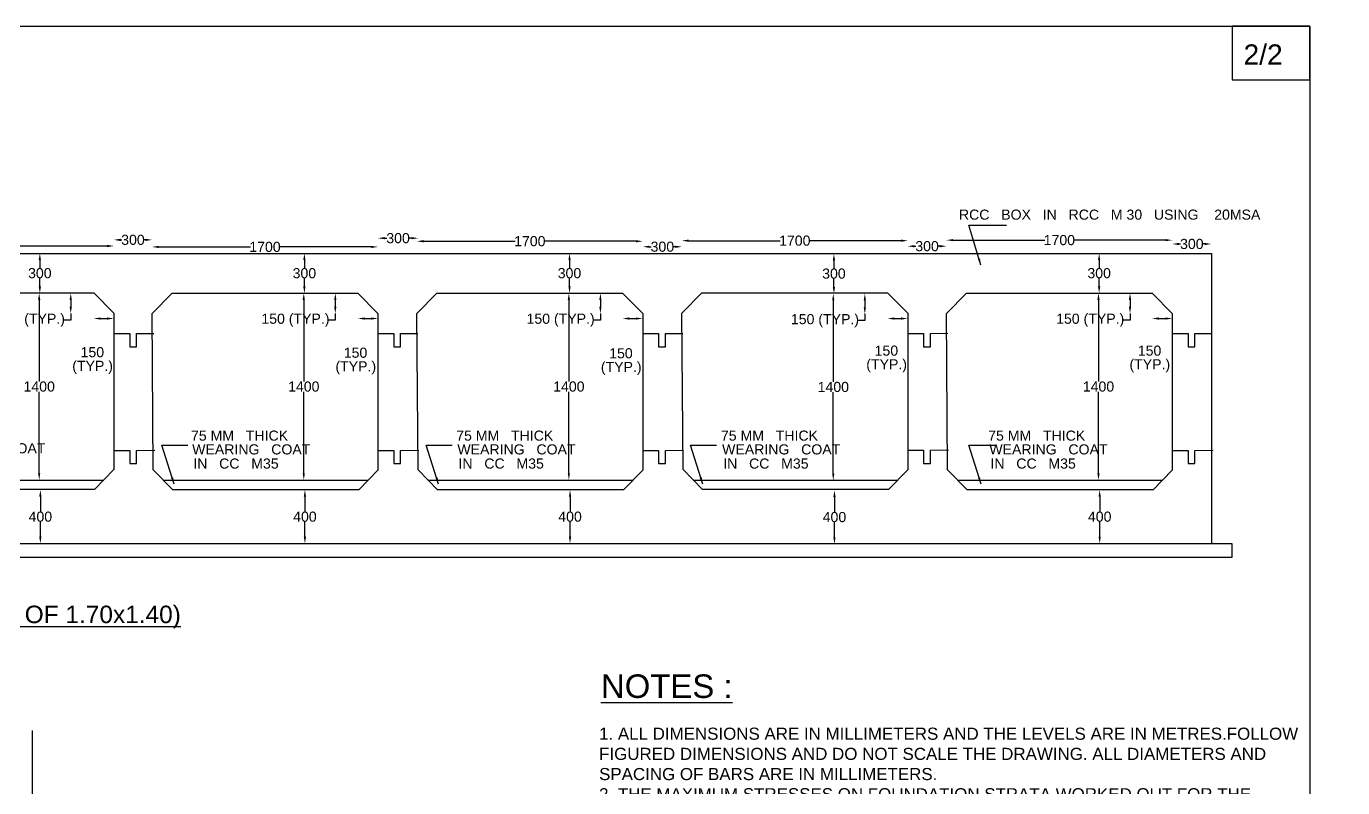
# Model space of a CAD drawing. Header units: inches. Extents: x 33096 to 37838, y -119 to 3188.
# Drawn here: x 35880 to 37838, y 2056 to 3188 of the extents above; entities that cross this region are included whole.
import ezdxf

# ---------------------------------------------------------------- set-up
doc = ezdxf.new("R2010")
doc.units = ezdxf.units.IN
doc.header["$MEASUREMENT"] = 0
doc.layers.add('DIMENSIONS', color=255, linetype='Continuous')
doc.layers.add('TEXT', color=1, linetype='Continuous')
doc.styles.get("Standard").update_dxf_attribs({"font": 'arial.ttf', "height": 15})
doc.dimstyles.get("Standard").update_dxf_attribs({"dimtxt": 15, "dimasz": 10, "dimexe": 0.18, "dimexo": 0.0625, "dimgap": 0.09, "dimtad": 0, "dimtih": 1, "dimtoh": 1, "dimdec": 4, "dimzin": 0, "dimdsep": 46, "dimtxsty": 'Standard', "dimcen": 0.09, "dimse1": 1, "dimse2": 1, "dimadec": 0, "dimazin": 0, "dimtfac": 1, "dimtdec": 4, "dimtofl": 0, "dimtmove": 0, "dimatfit": 3, "dimfxl": 1, "dimtolj": 1, "dimtzin": 0, "dimarcsym": 0})

# ---------------------------------------------------------------- blocks, each defined once
blk = doc.blocks.new('*D15')
at = {"layer": 'Defpoints', "color": 0, "transparency": 16777216}
for p in [(36010.5, 2861.1), (35674.6, 2761.5), (36010.5, 2761.5)]:
    blk.add_point(p, dxfattribs=at)
at = {"layer": 'DIMENSIONS', "color": 0, "lineweight": -2, "transparency": 16777216}
for p, q in [((35684.6, 2861.1), (35820.8, 2861.1)), ((36000.5, 2861.1), (35864.3, 2861.1))]:
    blk.add_line(p, q, dxfattribs=at)
at = {"layer": 'DIMENSIONS', "color": 0, "transparency": 16777216}
for points in [[(35684.6, 2862.8), (35684.6, 2859.4), (35674.6, 2861.1)], [(36000.5, 2862.8), (36000.5, 2859.4), (36010.5, 2861.1)]]:
    blk.add_solid(points, dxfattribs=at)
at = {"layer": 'DIMENSIONS', "color": 0, "transparency": 16777216, "insert": (35842.6, 2861.1), "char_height": 15, "attachment_point": 5}
blk.add_mtext('\\A1;1700', dxfattribs=at)
blk = doc.blocks.new('*D16')
at = {"layer": 'Defpoints', "color": 0, "transparency": 16777216}
for p in [(36067.3, 2870.2), (36010.5, 2761.5), (36067.3, 2760.7)]:
    blk.add_point(p, dxfattribs=at)
at = {"layer": 'DIMENSIONS', "color": 0, "lineweight": -2, "transparency": 16777216}
for p, q in [((36020.5, 2870.2), (36022.3, 2870.2)), ((36057.3, 2870.2), (36055.5, 2870.2))]:
    blk.add_line(p, q, dxfattribs=at)
at = {"layer": 'DIMENSIONS', "color": 0, "transparency": 16777216}
for points in [[(36020.5, 2871.9), (36020.5, 2868.5), (36010.5, 2870.2)], [(36057.3, 2871.9), (36057.3, 2868.5), (36067.3, 2870.2)]]:
    blk.add_solid(points, dxfattribs=at)
at = {"layer": 'DIMENSIONS', "color": 0, "transparency": 16777216, "insert": (36038.9, 2870.2), "char_height": 15, "attachment_point": 5}
blk.add_mtext('\\A1;300', dxfattribs=at)
blk = doc.blocks.new('*D17')
at = {"layer": 'Defpoints', "color": 0, "transparency": 16777216}
for p in [(36403.2, 2859.7), (36067.3, 2760.7), (36403.2, 2760.7)]:
    blk.add_point(p, dxfattribs=at)
at = {"layer": 'DIMENSIONS', "color": 0, "lineweight": -2, "transparency": 16777216}
for p, q in [((36077.3, 2859.7), (36213.5, 2859.7)), ((36393.2, 2859.7), (36257, 2859.7))]:
    blk.add_line(p, q, dxfattribs=at)
at = {"layer": 'DIMENSIONS', "color": 0, "transparency": 16777216}
for points in [[(36077.3, 2861.4), (36077.3, 2858.1), (36067.3, 2859.7)], [(36393.2, 2861.4), (36393.2, 2858.1), (36403.2, 2859.7)]]:
    blk.add_solid(points, dxfattribs=at)
at = {"layer": 'DIMENSIONS', "color": 0, "transparency": 16777216, "insert": (36235.2, 2859.7), "char_height": 15, "attachment_point": 5}
blk.add_mtext('\\A1;1700', dxfattribs=at)
blk = doc.blocks.new('*D18')
at = {"layer": 'Defpoints', "color": 0, "transparency": 16777216}
for p in [(36463.1, 2872.7), (36403.2, 2760.7), (36463.1, 2762.8)]:
    blk.add_point(p, dxfattribs=at)
at = {"layer": 'DIMENSIONS', "color": 0, "lineweight": -2, "transparency": 16777216}
for p, q in [((36413.2, 2872.7), (36416.5, 2872.7)), ((36453.1, 2872.7), (36449.8, 2872.7))]:
    blk.add_line(p, q, dxfattribs=at)
at = {"layer": 'DIMENSIONS', "color": 0, "transparency": 16777216}
for points in [[(36413.2, 2874.4), (36413.2, 2871.1), (36403.2, 2872.7)], [(36453.1, 2874.4), (36453.1, 2871.1), (36463.1, 2872.7)]]:
    blk.add_solid(points, dxfattribs=at)
at = {"layer": 'DIMENSIONS', "color": 0, "transparency": 16777216, "insert": (36433.1, 2872.7), "char_height": 15, "attachment_point": 5}
blk.add_mtext('\\A1;300', dxfattribs=at)
blk = doc.blocks.new('*D19')
at = {"layer": 'Defpoints', "color": 0, "transparency": 16777216}
for p in [(36796.9, 2868.2), (36461, 2760.7), (36796.9, 2760.7)]:
    blk.add_point(p, dxfattribs=at)
at = {"layer": 'DIMENSIONS', "color": 0, "lineweight": -2, "transparency": 16777216}
for p, q in [((36471, 2868.2), (36607.2, 2868.2)), ((36786.9, 2868.2), (36650.7, 2868.2))]:
    blk.add_line(p, q, dxfattribs=at)
at = {"layer": 'DIMENSIONS', "color": 0, "transparency": 16777216}
for points in [[(36471, 2869.8), (36471, 2866.5), (36461, 2868.2)], [(36786.9, 2869.8), (36786.9, 2866.5), (36796.9, 2868.2)]]:
    blk.add_solid(points, dxfattribs=at)
at = {"layer": 'DIMENSIONS', "color": 0, "transparency": 16777216, "insert": (36629, 2868.2), "char_height": 15, "attachment_point": 5}
blk.add_mtext('\\A1;1700', dxfattribs=at)
blk = doc.blocks.new('*D20')
at = {"layer": 'Defpoints', "color": 0, "transparency": 16777216}
for p in [(36855.3, 2860), (36796.9, 2730.7), (36855.3, 2731.2)]:
    blk.add_point(p, dxfattribs=at)
at = {"layer": 'DIMENSIONS', "color": 0, "lineweight": -2, "transparency": 16777216}
for p, q in [((36806.9, 2860), (36809.5, 2860)), ((36845.3, 2860), (36842.7, 2860))]:
    blk.add_line(p, q, dxfattribs=at)
at = {"layer": 'DIMENSIONS', "color": 0, "transparency": 16777216}
for points in [[(36806.9, 2861.6), (36806.9, 2858.3), (36796.9, 2860)], [(36845.3, 2861.6), (36845.3, 2858.3), (36855.3, 2860)]]:
    blk.add_solid(points, dxfattribs=at)
at = {"layer": 'DIMENSIONS', "color": 0, "transparency": 16777216, "insert": (36826.1, 2860), "char_height": 15, "attachment_point": 5}
blk.add_mtext('\\A1;300', dxfattribs=at)
blk = doc.blocks.new('*D21')
at = {"layer": 'Defpoints', "color": 0, "transparency": 16777216}
for p in [(37191, 2869), (36855.1, 2761.2), (37191, 2761.2)]:
    blk.add_point(p, dxfattribs=at)
at = {"layer": 'DIMENSIONS', "color": 0, "lineweight": -2, "transparency": 16777216}
for p, q in [((36865.1, 2869), (37001.3, 2869)), ((37181, 2869), (37044.8, 2869))]:
    blk.add_line(p, q, dxfattribs=at)
at = {"layer": 'DIMENSIONS', "color": 0, "transparency": 16777216}
for points in [[(36865.1, 2870.7), (36865.1, 2867.3), (36855.1, 2869)], [(37181, 2870.7), (37181, 2867.3), (37191, 2869)]]:
    blk.add_solid(points, dxfattribs=at)
at = {"layer": 'DIMENSIONS', "color": 0, "transparency": 16777216, "insert": (37023, 2869), "char_height": 15, "attachment_point": 5}
blk.add_mtext('\\A1;1700', dxfattribs=at)
blk = doc.blocks.new('*D22')
at = {"layer": 'Defpoints', "color": 0, "transparency": 16777216}
for p in [(37248.4, 2860.8), (37191, 2761.2), (37248.4, 2760.7)]:
    blk.add_point(p, dxfattribs=at)
at = {"layer": 'DIMENSIONS', "color": 0, "lineweight": -2, "transparency": 16777216}
for p, q in [((37201, 2860.8), (37203.1, 2860.8)), ((37238.4, 2860.8), (37236.3, 2860.8))]:
    blk.add_line(p, q, dxfattribs=at)
at = {"layer": 'DIMENSIONS', "color": 0, "transparency": 16777216}
for points in [[(37201, 2862.5), (37201, 2859.1), (37191, 2860.8)], [(37238.4, 2862.5), (37238.4, 2859.1), (37248.4, 2860.8)]]:
    blk.add_solid(points, dxfattribs=at)
at = {"layer": 'DIMENSIONS', "color": 0, "transparency": 16777216, "insert": (37219.7, 2860.8), "char_height": 15, "attachment_point": 5}
blk.add_mtext('\\A1;300', dxfattribs=at)
blk = doc.blocks.new('*D23')
at = {"layer": 'Defpoints', "color": 0, "transparency": 16777216}
for p in [(37584.3, 2869.8), (37248.4, 2760.7), (37584.3, 2760.7)]:
    blk.add_point(p, dxfattribs=at)
at = {"layer": 'DIMENSIONS', "color": 0, "lineweight": -2, "transparency": 16777216}
for p, q in [((37258.4, 2869.8), (37394.6, 2869.8)), ((37574.3, 2869.8), (37438.1, 2869.8))]:
    blk.add_line(p, q, dxfattribs=at)
at = {"layer": 'DIMENSIONS', "color": 0, "transparency": 16777216}
for points in [[(37258.4, 2871.5), (37258.4, 2868.2), (37248.4, 2869.8)], [(37574.3, 2871.5), (37574.3, 2868.2), (37584.3, 2869.8)]]:
    blk.add_solid(points, dxfattribs=at)
at = {"layer": 'DIMENSIONS', "color": 0, "transparency": 16777216, "insert": (37416.4, 2869.8), "char_height": 15, "attachment_point": 5}
blk.add_mtext('\\A1;1700', dxfattribs=at)
blk = doc.blocks.new('*D24')
at = {"layer": 'Defpoints', "color": 0, "transparency": 16777216}
for p in [(37642.5, 2864.1), (37584.3, 2760.7), (37642.5, 2760.7)]:
    blk.add_point(p, dxfattribs=at)
at = {"layer": 'DIMENSIONS', "color": 0, "lineweight": -2, "transparency": 16777216}
for p, q in [((37594.3, 2864.1), (37596.8, 2864.1)), ((37632.5, 2864.1), (37630, 2864.1))]:
    blk.add_line(p, q, dxfattribs=at)
at = {"layer": 'DIMENSIONS', "color": 0, "transparency": 16777216}
for points in [[(37594.3, 2865.7), (37594.3, 2862.4), (37584.3, 2864.1)], [(37632.5, 2865.7), (37632.5, 2862.4), (37642.5, 2864.1)]]:
    blk.add_solid(points, dxfattribs=at)
at = {"layer": 'DIMENSIONS', "color": 0, "transparency": 16777216, "insert": (37613.4, 2864.1), "char_height": 15, "attachment_point": 5}
blk.add_mtext('\\A1;300', dxfattribs=at)
blk = doc.blocks.new('*D25')
at = {"layer": 'Defpoints', "color": 0, "transparency": 16777216}
for p in [(37475.6, 2850.2), (37475.6, 2790.9), (37475.6, 2790.9)]:
    blk.add_point(p, dxfattribs=at)
at = {"layer": 'DIMENSIONS', "color": 0, "lineweight": -2, "transparency": 16777216}
for p, q in [((37475.6, 2840.2), (37475.6, 2828.3)), ((37475.6, 2800.9), (37475.6, 2812.8))]:
    blk.add_line(p, q, dxfattribs=at)
at = {"layer": 'DIMENSIONS', "color": 0, "transparency": 16777216}
for points in [[(37473.9, 2840.2), (37477.2, 2840.2), (37475.6, 2850.2)], [(37473.9, 2800.9), (37477.2, 2800.9), (37475.6, 2790.9)]]:
    blk.add_solid(points, dxfattribs=at)
at = {"layer": 'DIMENSIONS', "color": 0, "transparency": 16777216, "insert": (37475.6, 2820.6), "char_height": 15, "attachment_point": 5}
blk.add_mtext('\\A1;300', dxfattribs=at)
blk = doc.blocks.new('*D26')
at = {"layer": 'Defpoints', "color": 0, "transparency": 16777216}
for p in [(37554.4, 2790.9), (37521.5, 2760.7), (37584.3, 2760.7)]:
    blk.add_point(p, dxfattribs=at)
at = {"layer": 'DIMENSIONS', "color": 0, "lineweight": -2, "transparency": 16777216}
for p, q in [((37521.5, 2780.9), (37521.5, 2770.7)), ((37521.5, 2760.7), (37521.5, 2750.7)), ((37521.5, 2750.7), (37511.5, 2750.7))]:
    blk.add_line(p, q, dxfattribs=at)
at = {"layer": 'DIMENSIONS', "color": 0, "transparency": 16777216}
for points in [[(37519.8, 2780.9), (37523.2, 2780.9), (37521.5, 2790.9)], [(37519.8, 2770.7), (37523.2, 2770.7), (37521.5, 2760.7)]]:
    blk.add_solid(points, dxfattribs=at)
at = {"layer": 'DIMENSIONS', "color": 0, "transparency": 16777216, "insert": (37462.3, 2750.7), "char_height": 15, "attachment_point": 5}
blk.add_mtext('\\A1;150 (TYP.)', dxfattribs=at)
blk = doc.blocks.new('*D27')
at = {"layer": 'Defpoints', "color": 0, "transparency": 16777216}
for p in [(37475.6, 2790.9), (37474.6, 2513.1), (37475.6, 2513.1)]:
    blk.add_point(p, dxfattribs=at)
at = {"layer": 'DIMENSIONS', "color": 0, "lineweight": -2, "transparency": 16777216}
for p, q in [((37474.6, 2780.9), (37474.6, 2659.7)), ((37474.6, 2523.1), (37474.6, 2644.2))]:
    blk.add_line(p, q, dxfattribs=at)
at = {"layer": 'DIMENSIONS', "color": 0, "transparency": 16777216}
for points in [[(37472.9, 2780.9), (37476.3, 2780.9), (37474.6, 2790.9)], [(37472.9, 2523.1), (37476.3, 2523.1), (37474.6, 2513.1)]]:
    blk.add_solid(points, dxfattribs=at)
at = {"layer": 'DIMENSIONS', "color": 0, "transparency": 16777216, "insert": (37474.6, 2652), "char_height": 15, "attachment_point": 5}
blk.add_mtext('\\A1;1400', dxfattribs=at)
blk = doc.blocks.new('*D28')
at = {"layer": 'Defpoints', "color": 0, "transparency": 16777216}
for p in [(37476.4, 2498.3), (37476.4, 2418.6), (37476.4, 2418.6)]:
    blk.add_point(p, dxfattribs=at)
at = {"layer": 'DIMENSIONS', "color": 0, "lineweight": -2, "transparency": 16777216}
for p, q in [((37476.4, 2488.3), (37476.4, 2466.2)), ((37476.4, 2428.6), (37476.4, 2450.7))]:
    blk.add_line(p, q, dxfattribs=at)
at = {"layer": 'DIMENSIONS', "color": 0, "transparency": 16777216}
for points in [[(37474.7, 2488.3), (37478, 2488.3), (37476.4, 2498.3)], [(37474.7, 2428.6), (37478, 2428.6), (37476.4, 2418.6)]]:
    blk.add_solid(points, dxfattribs=at)
at = {"layer": 'DIMENSIONS', "color": 0, "transparency": 16777216, "insert": (37476.4, 2458.5), "char_height": 15, "attachment_point": 5}
blk.add_mtext('\\A1;400', dxfattribs=at)
blk = doc.blocks.new('*D29')
at = {"layer": 'Defpoints', "color": 0, "transparency": 16777216}
for p in [(37081.2, 2849.6), (37081.2, 2790.3), (37081.2, 2790.3)]:
    blk.add_point(p, dxfattribs=at)
at = {"layer": 'DIMENSIONS', "color": 0, "lineweight": -2, "transparency": 16777216}
for p, q in [((37081.2, 2839.6), (37081.2, 2827.7)), ((37081.2, 2800.3), (37081.2, 2812.2))]:
    blk.add_line(p, q, dxfattribs=at)
at = {"layer": 'DIMENSIONS', "color": 0, "transparency": 16777216}
for points in [[(37079.5, 2839.6), (37082.9, 2839.6), (37081.2, 2849.6)], [(37079.5, 2800.3), (37082.9, 2800.3), (37081.2, 2790.3)]]:
    blk.add_solid(points, dxfattribs=at)
at = {"layer": 'DIMENSIONS', "color": 0, "transparency": 16777216, "insert": (37081.2, 2820), "char_height": 15, "attachment_point": 5}
blk.add_mtext('\\A1;300', dxfattribs=at)
blk = doc.blocks.new('*D30')
at = {"layer": 'Defpoints', "color": 0, "transparency": 16777216}
for p in [(37160.1, 2790.3), (37127.2, 2760.1), (37190, 2760.1)]:
    blk.add_point(p, dxfattribs=at)
at = {"layer": 'DIMENSIONS', "color": 0, "lineweight": -2, "transparency": 16777216}
for p, q in [((37127.2, 2780.3), (37127.2, 2770.1)), ((37127.2, 2760.1), (37127.2, 2750.1)), ((37127.2, 2750.1), (37117.2, 2750.1))]:
    blk.add_line(p, q, dxfattribs=at)
at = {"layer": 'DIMENSIONS', "color": 0, "transparency": 16777216}
for points in [[(37125.5, 2780.3), (37128.8, 2780.3), (37127.2, 2790.3)], [(37125.5, 2770.1), (37128.8, 2770.1), (37127.2, 2760.1)]]:
    blk.add_solid(points, dxfattribs=at)
at = {"layer": 'DIMENSIONS', "color": 0, "transparency": 16777216, "insert": (37067.9, 2750.1), "char_height": 15, "attachment_point": 5}
blk.add_mtext('\\A1;150 (TYP.)', dxfattribs=at)
blk = doc.blocks.new('*D31')
at = {"layer": 'Defpoints', "color": 0, "transparency": 16777216}
for p in [(37081.2, 2790.3), (37080.3, 2512.5), (37081.2, 2512.5)]:
    blk.add_point(p, dxfattribs=at)
at = {"layer": 'DIMENSIONS', "color": 0, "lineweight": -2, "transparency": 16777216}
for p, q in [((37080.3, 2780.3), (37080.3, 2659.2)), ((37080.3, 2522.5), (37080.3, 2643.7))]:
    blk.add_line(p, q, dxfattribs=at)
at = {"layer": 'DIMENSIONS', "color": 0, "transparency": 16777216}
for points in [[(37078.6, 2780.3), (37081.9, 2780.3), (37080.3, 2790.3)], [(37078.6, 2522.5), (37081.9, 2522.5), (37080.3, 2512.5)]]:
    blk.add_solid(points, dxfattribs=at)
at = {"layer": 'DIMENSIONS', "color": 0, "transparency": 16777216, "insert": (37080.3, 2651.4), "char_height": 15, "attachment_point": 5}
blk.add_mtext('\\A1;1400', dxfattribs=at)
blk = doc.blocks.new('*D32')
at = {"layer": 'Defpoints', "color": 0, "transparency": 16777216}
for p in [(37082, 2497.8), (37082, 2418), (37082, 2418)]:
    blk.add_point(p, dxfattribs=at)
at = {"layer": 'DIMENSIONS', "color": 0, "lineweight": -2, "transparency": 16777216}
for p, q in [((37082, 2487.8), (37082, 2465.6)), ((37082, 2428), (37082, 2450.1))]:
    blk.add_line(p, q, dxfattribs=at)
at = {"layer": 'DIMENSIONS', "color": 0, "transparency": 16777216}
for points in [[(37080.3, 2487.8), (37083.7, 2487.8), (37082, 2497.8)], [(37080.3, 2428), (37083.7, 2428), (37082, 2418)]]:
    blk.add_solid(points, dxfattribs=at)
at = {"layer": 'DIMENSIONS', "color": 0, "transparency": 16777216, "insert": (37082, 2457.9), "char_height": 15, "attachment_point": 5}
blk.add_mtext('\\A1;400', dxfattribs=at)
blk = doc.blocks.new('*D33')
at = {"layer": 'Defpoints', "color": 0, "transparency": 16777216}
for p in [(36688, 2850.2), (36688, 2790.9), (36688, 2790.9)]:
    blk.add_point(p, dxfattribs=at)
at = {"layer": 'DIMENSIONS', "color": 0, "lineweight": -2, "transparency": 16777216}
for p, q in [((36688, 2840.2), (36688, 2828.3)), ((36688, 2800.9), (36688, 2812.8))]:
    blk.add_line(p, q, dxfattribs=at)
at = {"layer": 'DIMENSIONS', "color": 0, "transparency": 16777216}
for points in [[(36686.4, 2840.2), (36689.7, 2840.2), (36688, 2850.2)], [(36686.4, 2800.9), (36689.7, 2800.9), (36688, 2790.9)]]:
    blk.add_solid(points, dxfattribs=at)
at = {"layer": 'DIMENSIONS', "color": 0, "transparency": 16777216, "insert": (36688, 2820.6), "char_height": 15, "attachment_point": 5}
blk.add_mtext('\\A1;300', dxfattribs=at)
blk = doc.blocks.new('*D34')
at = {"layer": 'Defpoints', "color": 0, "transparency": 16777216}
for p in [(36766.9, 2790.9), (36734, 2760.7), (36796.8, 2760.7)]:
    blk.add_point(p, dxfattribs=at)
at = {"layer": 'DIMENSIONS', "color": 0, "lineweight": -2, "transparency": 16777216}
for p, q in [((36734, 2780.9), (36734, 2770.7)), ((36734, 2760.7), (36734, 2750.7)), ((36734, 2750.7), (36724, 2750.7))]:
    blk.add_line(p, q, dxfattribs=at)
at = {"layer": 'DIMENSIONS', "color": 0, "transparency": 16777216}
for points in [[(36732.3, 2780.9), (36735.6, 2780.9), (36734, 2790.9)], [(36732.3, 2770.7), (36735.6, 2770.7), (36734, 2760.7)]]:
    blk.add_solid(points, dxfattribs=at)
at = {"layer": 'DIMENSIONS', "color": 0, "transparency": 16777216, "insert": (36674.8, 2750.7), "char_height": 15, "attachment_point": 5}
blk.add_mtext('\\A1;150 (TYP.)', dxfattribs=at)
blk = doc.blocks.new('*D35')
at = {"layer": 'Defpoints', "color": 0, "transparency": 16777216}
for p in [(36688, 2790.9), (36687.1, 2513.1), (36688, 2513.1)]:
    blk.add_point(p, dxfattribs=at)
at = {"layer": 'DIMENSIONS', "color": 0, "lineweight": -2, "transparency": 16777216}
for p, q in [((36687.1, 2780.9), (36687.1, 2659.7)), ((36687.1, 2523.1), (36687.1, 2644.2))]:
    blk.add_line(p, q, dxfattribs=at)
at = {"layer": 'DIMENSIONS', "color": 0, "transparency": 16777216}
for points in [[(36685.4, 2780.9), (36688.7, 2780.9), (36687.1, 2790.9)], [(36685.4, 2523.1), (36688.7, 2523.1), (36687.1, 2513.1)]]:
    blk.add_solid(points, dxfattribs=at)
at = {"layer": 'DIMENSIONS', "color": 0, "transparency": 16777216, "insert": (36687.1, 2652), "char_height": 15, "attachment_point": 5}
blk.add_mtext('\\A1;1400', dxfattribs=at)
blk = doc.blocks.new('*D36')
at = {"layer": 'Defpoints', "color": 0, "transparency": 16777216}
for p in [(36688.8, 2498.3), (36688.8, 2418.6), (36688.8, 2418.6)]:
    blk.add_point(p, dxfattribs=at)
at = {"layer": 'DIMENSIONS', "color": 0, "lineweight": -2, "transparency": 16777216}
for p, q in [((36688.8, 2488.3), (36688.8, 2466.2)), ((36688.8, 2428.6), (36688.8, 2450.7))]:
    blk.add_line(p, q, dxfattribs=at)
at = {"layer": 'DIMENSIONS', "color": 0, "transparency": 16777216}
for points in [[(36687.2, 2488.3), (36690.5, 2488.3), (36688.8, 2498.3)], [(36687.2, 2428.6), (36690.5, 2428.6), (36688.8, 2418.6)]]:
    blk.add_solid(points, dxfattribs=at)
at = {"layer": 'DIMENSIONS', "color": 0, "transparency": 16777216, "insert": (36688.8, 2458.5), "char_height": 15, "attachment_point": 5}
blk.add_mtext('\\A1;400', dxfattribs=at)
blk = doc.blocks.new('*D37')
at = {"layer": 'Defpoints', "color": 0, "transparency": 16777216}
for p in [(36293.8, 2850.2), (36293.8, 2790.9), (36293.8, 2790.9)]:
    blk.add_point(p, dxfattribs=at)
at = {"layer": 'DIMENSIONS', "color": 0, "lineweight": -2, "transparency": 16777216}
for p, q in [((36293.8, 2840.2), (36293.8, 2828.3)), ((36293.8, 2800.9), (36293.8, 2812.8))]:
    blk.add_line(p, q, dxfattribs=at)
at = {"layer": 'DIMENSIONS', "color": 0, "transparency": 16777216}
for points in [[(36292.1, 2840.2), (36295.5, 2840.2), (36293.8, 2850.2)], [(36292.1, 2800.9), (36295.5, 2800.9), (36293.8, 2790.9)]]:
    blk.add_solid(points, dxfattribs=at)
at = {"layer": 'DIMENSIONS', "color": 0, "transparency": 16777216, "insert": (36293.8, 2820.6), "char_height": 15, "attachment_point": 5}
blk.add_mtext('\\A1;300', dxfattribs=at)
blk = doc.blocks.new('*D38')
at = {"layer": 'Defpoints', "color": 0, "transparency": 16777216}
for p in [(36372.7, 2790.9), (36339.8, 2760.7), (36402.6, 2760.7)]:
    blk.add_point(p, dxfattribs=at)
at = {"layer": 'DIMENSIONS', "color": 0, "lineweight": -2, "transparency": 16777216}
for p, q in [((36339.8, 2780.9), (36339.8, 2770.7)), ((36339.8, 2760.7), (36339.8, 2750.7)), ((36339.8, 2750.7), (36329.8, 2750.7))]:
    blk.add_line(p, q, dxfattribs=at)
at = {"layer": 'DIMENSIONS', "color": 0, "transparency": 16777216}
for points in [[(36338.1, 2780.9), (36341.4, 2780.9), (36339.8, 2790.9)], [(36338.1, 2770.7), (36341.4, 2770.7), (36339.8, 2760.7)]]:
    blk.add_solid(points, dxfattribs=at)
at = {"layer": 'DIMENSIONS', "color": 0, "transparency": 16777216, "insert": (36280.5, 2750.7), "char_height": 15, "attachment_point": 5}
blk.add_mtext('\\A1;150 (TYP.)', dxfattribs=at)
blk = doc.blocks.new('*D39')
at = {"layer": 'Defpoints', "color": 0, "transparency": 16777216}
for p in [(36293.8, 2790.9), (36292.9, 2513.1), (36293.8, 2513.1)]:
    blk.add_point(p, dxfattribs=at)
at = {"layer": 'DIMENSIONS', "color": 0, "lineweight": -2, "transparency": 16777216}
for p, q in [((36292.9, 2780.9), (36292.9, 2659.7)), ((36292.9, 2523.1), (36292.9, 2644.2))]:
    blk.add_line(p, q, dxfattribs=at)
at = {"layer": 'DIMENSIONS', "color": 0, "transparency": 16777216}
for points in [[(36291.2, 2780.9), (36294.5, 2780.9), (36292.9, 2790.9)], [(36291.2, 2523.1), (36294.5, 2523.1), (36292.9, 2513.1)]]:
    blk.add_solid(points, dxfattribs=at)
at = {"layer": 'DIMENSIONS', "color": 0, "transparency": 16777216, "insert": (36292.9, 2652), "char_height": 15, "attachment_point": 5}
blk.add_mtext('\\A1;1400', dxfattribs=at)
blk = doc.blocks.new('*D40')
at = {"layer": 'Defpoints', "color": 0, "transparency": 16777216}
for p in [(36294.6, 2498.3), (36294.6, 2418.6), (36294.6, 2418.6)]:
    blk.add_point(p, dxfattribs=at)
at = {"layer": 'DIMENSIONS', "color": 0, "lineweight": -2, "transparency": 16777216}
for p, q in [((36294.6, 2488.3), (36294.6, 2466.2)), ((36294.6, 2428.6), (36294.6, 2450.7))]:
    blk.add_line(p, q, dxfattribs=at)
at = {"layer": 'DIMENSIONS', "color": 0, "transparency": 16777216}
for points in [[(36292.9, 2488.3), (36296.3, 2488.3), (36294.6, 2498.3)], [(36292.9, 2428.6), (36296.3, 2428.6), (36294.6, 2418.6)]]:
    blk.add_solid(points, dxfattribs=at)
at = {"layer": 'DIMENSIONS', "color": 0, "transparency": 16777216, "insert": (36294.6, 2458.5), "char_height": 15, "attachment_point": 5}
blk.add_mtext('\\A1;400', dxfattribs=at)
blk = doc.blocks.new('*D41')
at = {"layer": 'Defpoints', "color": 0, "transparency": 16777216}
for p in [(35900.4, 2850.2), (35900.4, 2790.9), (35900.4, 2790.9)]:
    blk.add_point(p, dxfattribs=at)
at = {"layer": 'DIMENSIONS', "color": 0, "lineweight": -2, "transparency": 16777216}
for p, q in [((35900.4, 2840.2), (35900.4, 2828.3)), ((35900.4, 2800.9), (35900.4, 2812.8))]:
    blk.add_line(p, q, dxfattribs=at)
at = {"layer": 'DIMENSIONS', "color": 0, "transparency": 16777216}
for points in [[(35898.7, 2840.2), (35902.1, 2840.2), (35900.4, 2850.2)], [(35898.7, 2800.9), (35902.1, 2800.9), (35900.4, 2790.9)]]:
    blk.add_solid(points, dxfattribs=at)
at = {"layer": 'DIMENSIONS', "color": 0, "transparency": 16777216, "insert": (35900.4, 2820.6), "char_height": 15, "attachment_point": 5}
blk.add_mtext('\\A1;300', dxfattribs=at)
blk = doc.blocks.new('*D42')
at = {"layer": 'Defpoints', "color": 0, "transparency": 16777216}
for p in [(35979.3, 2790.9), (35946.4, 2760.7), (36009.2, 2760.7)]:
    blk.add_point(p, dxfattribs=at)
at = {"layer": 'DIMENSIONS', "color": 0, "lineweight": -2, "transparency": 16777216}
for p, q in [((35946.4, 2780.9), (35946.4, 2770.7)), ((35946.4, 2760.7), (35946.4, 2750.7)), ((35946.4, 2750.7), (35936.4, 2750.7))]:
    blk.add_line(p, q, dxfattribs=at)
at = {"layer": 'DIMENSIONS', "color": 0, "transparency": 16777216}
for points in [[(35944.7, 2780.9), (35948, 2780.9), (35946.4, 2790.9)], [(35944.7, 2770.7), (35948, 2770.7), (35946.4, 2760.7)]]:
    blk.add_solid(points, dxfattribs=at)
at = {"layer": 'DIMENSIONS', "color": 0, "transparency": 16777216, "insert": (35887.1, 2750.7), "char_height": 15, "attachment_point": 5}
blk.add_mtext('\\A1;150 (TYP.)', dxfattribs=at)
blk = doc.blocks.new('*D43')
at = {"layer": 'Defpoints', "color": 0, "transparency": 16777216}
for p in [(35900.4, 2790.9), (35899.5, 2513.1), (35900.4, 2513.1)]:
    blk.add_point(p, dxfattribs=at)
at = {"layer": 'DIMENSIONS', "color": 0, "lineweight": -2, "transparency": 16777216}
for p, q in [((35899.5, 2780.9), (35899.5, 2659.7)), ((35899.5, 2523.1), (35899.5, 2644.2))]:
    blk.add_line(p, q, dxfattribs=at)
at = {"layer": 'DIMENSIONS', "color": 0, "transparency": 16777216}
for points in [[(35897.8, 2780.9), (35901.1, 2780.9), (35899.5, 2790.9)], [(35897.8, 2523.1), (35901.1, 2523.1), (35899.5, 2513.1)]]:
    blk.add_solid(points, dxfattribs=at)
at = {"layer": 'DIMENSIONS', "color": 0, "transparency": 16777216, "insert": (35899.5, 2652), "char_height": 15, "attachment_point": 5}
blk.add_mtext('\\A1;1400', dxfattribs=at)
blk = doc.blocks.new('*D44')
at = {"layer": 'Defpoints', "color": 0, "transparency": 16777216}
for p in [(35901.2, 2498.3), (35901.2, 2418.6), (35901.2, 2418.6)]:
    blk.add_point(p, dxfattribs=at)
at = {"layer": 'DIMENSIONS', "color": 0, "lineweight": -2, "transparency": 16777216}
for p, q in [((35901.2, 2488.3), (35901.2, 2466.2)), ((35901.2, 2428.6), (35901.2, 2450.7))]:
    blk.add_line(p, q, dxfattribs=at)
at = {"layer": 'DIMENSIONS', "color": 0, "transparency": 16777216}
for points in [[(35899.5, 2488.3), (35902.9, 2488.3), (35901.2, 2498.3)], [(35899.5, 2428.6), (35902.9, 2428.6), (35901.2, 2418.6)]]:
    blk.add_solid(points, dxfattribs=at)
at = {"layer": 'DIMENSIONS', "color": 0, "transparency": 16777216, "insert": (35901.2, 2458.5), "char_height": 15, "attachment_point": 5}
blk.add_mtext('\\A1;400', dxfattribs=at)
blk = doc.blocks.new('*D75')
at = {"layer": 'Defpoints', "color": 0, "transparency": 16777216}
for p in [(35980.6, 2790.5), (36010.5, 2760.3), (36010.5, 2753.2)]:
    blk.add_point(p, dxfattribs=at)
at = {"layer": 'DIMENSIONS', "color": 0, "lineweight": -2, "transparency": 16777216}
blk.add_line((35990.6, 2753.2), (36000.5, 2753.2), dxfattribs=at)
at = {"layer": 'DIMENSIONS', "color": 0, "transparency": 16777216}
for points in [[(35990.6, 2754.9), (35990.6, 2751.6), (35980.6, 2753.2)], [(36000.5, 2754.9), (36000.5, 2751.6), (36010.5, 2753.2)]]:
    blk.add_solid(points, dxfattribs=at)
blk = doc.blocks.new('*D76')
at = {"layer": 'Defpoints', "color": 0, "transparency": 16777216}
for p in [(36373.3, 2790.5), (36403.2, 2760.3), (36403.2, 2753.2)]:
    blk.add_point(p, dxfattribs=at)
at = {"layer": 'DIMENSIONS', "color": 0, "lineweight": -2, "transparency": 16777216}
blk.add_line((36383.3, 2753.2), (36393.2, 2753.2), dxfattribs=at)
at = {"layer": 'DIMENSIONS', "color": 0, "transparency": 16777216}
for points in [[(36383.3, 2754.9), (36383.3, 2751.6), (36373.3, 2753.2)], [(36393.2, 2754.9), (36393.2, 2751.6), (36403.2, 2753.2)]]:
    blk.add_solid(points, dxfattribs=at)
blk = doc.blocks.new('*D77')
at = {"layer": 'Defpoints', "color": 0, "transparency": 16777216}
for p in [(36766.9, 2790.5), (36796.8, 2760.3), (36796.8, 2753.2)]:
    blk.add_point(p, dxfattribs=at)
at = {"layer": 'DIMENSIONS', "color": 0, "lineweight": -2, "transparency": 16777216}
blk.add_line((36776.9, 2753.2), (36786.8, 2753.2), dxfattribs=at)
at = {"layer": 'DIMENSIONS', "color": 0, "transparency": 16777216}
for points in [[(36776.9, 2754.9), (36776.9, 2751.6), (36766.9, 2753.2)], [(36786.8, 2754.9), (36786.8, 2751.6), (36796.8, 2753.2)]]:
    blk.add_solid(points, dxfattribs=at)
blk = doc.blocks.new('*D78')
at = {"layer": 'Defpoints', "color": 0, "transparency": 16777216}
for p in [(37161.1, 2790.5), (37191, 2760.3), (37191, 2753.2)]:
    blk.add_point(p, dxfattribs=at)
at = {"layer": 'DIMENSIONS', "color": 0, "lineweight": -2, "transparency": 16777216}
blk.add_line((37171.1, 2753.2), (37181, 2753.2), dxfattribs=at)
at = {"layer": 'DIMENSIONS', "color": 0, "transparency": 16777216}
for points in [[(37171.1, 2754.9), (37171.1, 2751.6), (37161.1, 2753.2)], [(37181, 2754.9), (37181, 2751.6), (37191, 2753.2)]]:
    blk.add_solid(points, dxfattribs=at)
blk = doc.blocks.new('*D79')
at = {"layer": 'Defpoints', "color": 0, "transparency": 16777216}
for p in [(37554.4, 2790.5), (37584.3, 2760.3), (37584.3, 2753.2)]:
    blk.add_point(p, dxfattribs=at)
at = {"layer": 'DIMENSIONS', "color": 0, "lineweight": -2, "transparency": 16777216}
blk.add_line((37564.4, 2753.2), (37574.3, 2753.2), dxfattribs=at)
at = {"layer": 'DIMENSIONS', "color": 0, "transparency": 16777216}
for points in [[(37564.4, 2754.9), (37564.4, 2751.6), (37554.4, 2753.2)], [(37574.3, 2754.9), (37574.3, 2751.6), (37584.3, 2753.2)]]:
    blk.add_solid(points, dxfattribs=at)

msp = doc.modelspace()

# ---------------------------------------------------------------- linework, layer by layer
at = {"color": 0}
for points in [[(33256.17374, 2418.56423), (33256.17374, 2850.19967), (37642.482, 2850.19967), (37642.482, 2418.56423)], [(35674.59946, 2761.46813), (35704.39519, 2791.69791), (35980.61118, 2791.69791), (36010.5025, 2761.45108), (36010.5025, 2528.56064), (35981.89208, 2499.1405), (35705.53199, 2499.1405), (35676.31906, 2528.89272), (35674.59946, 2761.46813)], [(36067.25763, 2760.69618), (36097.05335, 2790.92596), (36373.26934, 2790.92596), (36403.16066, 2760.67913), (36403.16066, 2527.78869), (36374.55024, 2498.36855), (36098.19015, 2498.36855), (36068.97722, 2528.12077), (36067.25763, 2760.69618)], [(36461.02218, 2760.74032), (36490.81791, 2790.9701), (36767.0339, 2790.9701), (36796.92522, 2760.72327), (36796.92522, 2527.83283), (36768.3148, 2498.41269), (36491.95471, 2498.41269), (36462.74178, 2528.16491), (36461.02218, 2760.74032)], [(36855.09153, 2761.21696), (36884.88726, 2791.44674), (37161.10325, 2791.44674), (37190.99457, 2761.19992), (37190.99457, 2528.30948), (37162.38415, 2498.88933), (36886.02405, 2498.88933), (36856.81112, 2528.64156), (36855.09153, 2761.21696)], [(37248.43289, 2760.67729), (37278.22862, 2790.90707), (37554.44461, 2790.90707), (37584.33593, 2760.66024), (37584.33593, 2527.7698), (37555.72551, 2498.34966), (37279.36541, 2498.34966), (37250.15248, 2528.10188), (37248.43289, 2760.67729)], [(36010.5025, 2730.74884), (36034.04354, 2730.74884), (36034.04354, 2710.97692), (36044.20691, 2710.97692), (36044.20691, 2730.74884), (36069.98453, 2730.93944)], [(36403.16066, 2730.74884), (36426.7017, 2730.74884), (36426.7017, 2710.97692), (36436.86507, 2710.97692), (36436.86507, 2730.74884), (36462.64269, 2730.93944)], [(36796.92522, 2730.74884), (36820.46626, 2730.74884), (36820.46626, 2710.97692), (36830.62963, 2710.97692), (36830.62963, 2730.74884), (36856.40725, 2730.93944)], [(37190.99457, 2731.12188), (37214.5356, 2731.12188), (37214.5356, 2711.34995), (37224.69898, 2711.34995), (37224.69898, 2731.12188), (37250.4766, 2731.31247)], [(37584.33593, 2730.74884), (37607.87696, 2730.74884), (37607.87696, 2710.97692), (37618.04033, 2710.97692), (37618.04033, 2730.74884), (37643.81795, 2730.93944)], [(36010.5025, 2557.17956), (36034.04354, 2557.17956), (36034.04354, 2537.40764), (36044.20691, 2537.40764), (36044.20691, 2557.17956), (36071.26778, 2557.37964)], [(36403.16066, 2557.17956), (36426.7017, 2557.17956), (36426.7017, 2537.40764), (36436.86507, 2537.40764), (36436.86507, 2557.17956), (36463.92594, 2557.37964)], [(36796.92522, 2557.17956), (36820.46626, 2557.17956), (36820.46626, 2537.40764), (36830.62963, 2537.40764), (36830.62963, 2557.17956), (36857.6905, 2557.37964)], [(37190.99457, 2557.5526), (37214.5356, 2557.5526), (37214.5356, 2537.78067), (37224.69898, 2537.78067), (37224.69898, 2557.5526), (37251.75985, 2557.75267)], [(37584.33593, 2557.17956), (37607.87696, 2557.17956), (37607.87696, 2537.40764), (37618.04033, 2537.40764), (37618.04033, 2557.17956), (37645.1012, 2557.37964)], [(35691.94907, 2512.97417), (35995.35845, 2512.98799)], [(36083.83174, 2512.99202), (36388.78475, 2513.00591)], [(36477.62203, 2513.00996), (36782.52382, 2513.02385)], [(36872.14173, 2513.02794), (37176.14709, 2513.04179)], [(37264.93562, 2513.04583), (37570.03072, 2513.05973)], [(35892.41472, 909.9011), (35892.41472, 1458.68879), (35810.24952, 1498.67191), (35942.78274, 1498.67191), (35890.61097, 1547.81876), (35889.33019, 2140.45863)]]:
    msp.add_lwpolyline(points, dxfattribs=at)
msp.add_lwpolyline([(33246.72022, 2418.56423), (37672.93879, 2418.56423), (37672.93879, 2397.84625), (33246.72022, 2397.84625)], close=True, dxfattribs=at)
at = {"layer": 'DIMENSIONS', "color": 0}
for points in [[(37788.66838, -116.19915), (33096.08098, -116.19915), (33096.08098, 3187.8024), (37788.66838, 3187.8024)], [(37788.66838, 3187.8024), (37673.52272, 3187.8024), (37673.52272, 3108.37519), (37788.66838, 3108.37519)]]:
    msp.add_lwpolyline(points, close=True, dxfattribs=at)

# ---------------------------------------------------------------- texts
for s, height, p in [('2/2', 30, (37690.28028, 3130.90488)), ('%%UNOTES :', 35, (36734.83794, 2188.96763))]:
    msp.add_text(s, height=height, dxfattribs=at).set_placement(p)
at = {"layer": 'DIMENSIONS', "color": 0, "insert": (36732.03033, 2144.81421), "char_height": 18, "width": 1054.1007923, "attachment_point": 1}
msp.add_mtext('1. ALL DIMENSIONS ARE IN MILLIMETERS AND THE LEVELS ARE IN METRES.FOLLOW FIGURED DIMENSIONS AND DO NOT SCALE THE DRAWING. ALL DIAMETERS AND SPACING OF BARS ARE IN MILLIMETERS. \\P2. THE MAXIMUM STRESSES ON FOUNDATION STRATA WORKED OUT FOR THE WINGS & RETURNS ARE SHOWN IN STRESS TABLE.IF THE FOUNDATION STRATA MET WITH DURING EXECUTION IS INFERIOR AND CANNOT TAKE THE DESIGNED STRESSES THE SECTIONS ARE TO BE SUITABLY REVISED AND APPROVAL IS TO BE OBTAINED FROM THE CE/CDO/HYD. \\P3. CLEAR COVER FOR REINFORCEMENT SHALL BE 40MM UNLESS OTHERWISE SPECIFIED IN THE DRAWING. \\P4. REINFORCEMENT STEEL SHALL BE HYSD BARS (FE-415) CONFORMING TO IS:1786-1985. \\P5. BOX SHALL BE CAST MONOLITHICALLY CONFIRMING TO IS:456-2000. \\P6. SPLICING OF MAIN REINFORCEMENT SHALL BE AVOIDED AS FAR AS POSSIBLE. WHEREVER NECESSARY LAPS SHALL BE PROVIDED CONFIRMING TO IS:456-2000. \\P7. BAR BENDING SCHEDULE SHALL BE PREPARED AND VERIFIED BEFORE TAKING UP EXECUTION. ', dxfattribs=at)
at = {"layer": 'TEXT', "color": 0}
for s, height, p in [('RCC   BOX   IN   RCC   M 30   USING    20MSA', 15, (37267.1211, 2900.26244)), ('150', 15, (35961.02763, 2695.74936)), ('150', 15, (36352.37882, 2694.90161)), ('150', 15, (36747.04607, 2694.0923)), ('150', 15, (37141.72502, 2698.01028)), ('150', 15, (37533.08532, 2698.01028)), ('(TYP.)', 15, (35948.62676, 2675.42081)), ('(TYP.)', 15, (36339.97795, 2674.57305)), ('(TYP.)', 15, (36734.6452, 2673.76375)), ('(TYP.)', 15, (37129.32415, 2677.68172)), ('(TYP.)', 15, (37520.68445, 2677.68172)), ('75 MM   THICK', 15, (36125.22268, 2571.60997)), ('75 MM   THICK', 15, (36519.56656, 2571.60997)), ('75 MM   THICK', 15, (36913.21149, 2571.60997)), ('75 MM   THICK', 15, (37310.58556, 2571.60997)), ('WEARING   COAT', 15, (35733.02229, 2552.77594)), ('WEARING   COAT', 15, (36126.93113, 2551.13173)), ('WEARING   COAT', 15, (36521.27502, 2551.13173)), ('WEARING   COAT', 15, (36914.91994, 2551.13173)), ('WEARING   COAT', 15, (37312.29402, 2551.13173)), ('IN   CC   M35', 15, (36128.63958, 2530.08465)), ('IN   CC   M35', 15, (36522.98347, 2530.08465)), ('IN   CC   M35', 15, (36916.62839, 2530.08465)), ('IN   CC   M35', 15, (37314.00247, 2530.08465)), ('%%UDIMENSIONAL DETAILS OF BARREL  (11VENTS  OF 1.70x1.40)', 26, (35036.40374, 2300.26268))]:
    msp.add_text(s, height=height, dxfattribs=at).set_placement(p)

# ---------------------------------------------------------------- dimensions: what is measured, and where the dimension line sits
at = {"layer": 'DIMENSIONS', "color": 0}
for base, p1, p2, text, picture, middle in [((36067.25763, 2870.2099), (36010.5025, 2761.45108), (36067.25763, 2760.69618), '300', '*D16', (36038.88006, 2870.2099)), ((36463.09389, 2872.74084), (36403.16066, 2760.67913), (36463.09389, 2762.84221), '300', '*D18', (36433.12728, 2872.74084)), ((36796.92522, 2868.17097), (36461.02218, 2760.74032), (36796.92522, 2760.72327), '1700', '*D19', (36628.9737, 2868.17097)), ((37190.99457, 2868.99133), (36855.09153, 2761.21696), (37190.99457, 2761.19992), '1700', '*D21', (37023.04305, 2868.99133)), ((37584.33593, 2869.82265), (37248.43289, 2760.67729), (37584.33593, 2760.66024), '1700', '*D23', (37416.38441, 2869.82265)), ((36010.5025, 2861.09904), (35674.59946, 2761.46813), (36010.5025, 2761.46813), '1700', '*D15', (35842.55098, 2861.09904)), ((36403.16066, 2859.72531), (36067.25763, 2760.69618), (36403.16066, 2760.67913), '1700', '*D17', (36235.20914, 2859.72531)), ((36855.31361, 2859.96745), (36796.92522, 2730.74884), (36855.31361, 2731.18055), '300', '*D20', (36826.11942, 2859.96745)), ((37248.43289, 2860.7878), (37190.99457, 2761.19992), (37248.43289, 2760.67729), '300', '*D22', (37219.71373, 2860.7878)), ((37642.482, 2864.08018), (37584.33593, 2760.66024), (37642.482, 2760.66024), '300', '*D24', (37613.40896, 2864.08018)), ((36010.5025, 2753.24013), (35980.61118, 2790.54787), (36010.5025, 2760.31809), ' ', '*D75', (35995.55684, 2753.24013)), ((36403.16066, 2753.24013), (36373.26934, 2790.54787), (36403.16066, 2760.31809), ' ', '*D76', (36388.215, 2753.24013)), ((36796.80603, 2753.24013), (36766.91471, 2790.54787), (36796.80603, 2760.31809), ' ', '*D77', (36781.86037, 2753.24013)), ((37190.99457, 2753.24013), (37161.10325, 2790.54787), (37190.99457, 2760.31809), ' ', '*D78', (37176.04891, 2753.24013)), ((37584.33593, 2753.24013), (37554.44461, 2790.54787), (37584.33593, 2760.31809), ' ', '*D79', (37569.39027, 2753.24013))]:
    dim = msp.add_linear_dim(base=base, p1=p1, p2=p2, text=text, dimstyle='Standard', dxfattribs=at)
    dim.commit()
    dim.dimension.update_dxf_attribs({"geometry": picture, "text_midpoint": middle})
for base, p1, p2, text, picture, middle in [((35900.41213, 2790.90707), (35900.41213, 2850.19967), (35900.41213, 2790.90707), '300', '*D41', (35900.41213, 2820.55337)), ((36293.80891, 2790.90707), (36293.80891, 2850.19967), (36293.80891, 2790.90707), '300', '*D37', (36293.80891, 2820.55337)), ((36688.03256, 2790.90707), (36688.03256, 2850.19967), (36688.03256, 2790.90707), '300', '*D33', (36688.03256, 2820.55337)), ((37081.21445, 2790.3282), (37081.21445, 2849.62081), (37081.21445, 2790.3282), '300', '*D29', (37081.21445, 2819.97451)), ((37475.56246, 2790.90707), (37475.56246, 2850.19967), (37475.56246, 2790.90707), '300', '*D25', (37475.56246, 2820.55337)), ((35946.36021, 2760.66024), (35979.29428, 2790.90707), (36009.1856, 2760.66024), '150 (TYP.)', '*D42', (35887.1314, 2750.66024)), ((36339.75699, 2760.66024), (36372.69106, 2790.90707), (36402.58238, 2760.66024), '150 (TYP.)', '*D38', (36280.52818, 2750.66024)), ((36733.98065, 2760.66024), (36766.91471, 2790.90707), (36796.80603, 2760.66024), '150 (TYP.)', '*D34', (36674.75184, 2750.66024)), ((37127.16254, 2760.08138), (37160.0966, 2790.3282), (37189.98792, 2760.08138), '150 (TYP.)', '*D30', (37067.93372, 2750.08138)), ((37521.51054, 2760.66024), (37554.44461, 2790.90707), (37584.33593, 2760.66024), '150 (TYP.)', '*D26', (37462.28173, 2750.66024)), ((35901.20559, 2418.56423), (35901.20559, 2498.34966), (35901.20559, 2418.56423), '400', '*D44', (35901.20559, 2458.45694)), ((36294.60237, 2418.56423), (36294.60237, 2498.34966), (36294.60237, 2418.56423), '400', '*D40', (36294.60237, 2458.45694)), ((36688.82602, 2418.56423), (36688.82602, 2498.34966), (36688.82602, 2418.56423), '400', '*D36', (36688.82602, 2458.45694)), ((37082.00791, 2417.98536), (37082.00791, 2497.77079), (37082.00791, 2417.98536), '400', '*D32', (37082.00791, 2457.87808)), ((37476.35591, 2418.56423), (37476.35591, 2498.34966), (37476.35591, 2418.56423), '400', '*D28', (37476.35591, 2458.45694))]:
    dim = msp.add_linear_dim(base=base, p1=p1, p2=p2, angle=90, text=text, dimstyle='Standard', dxfattribs=at)
    dim.commit()
    dim.dimension.update_dxf_attribs({"geometry": picture, "text_midpoint": middle})
for base, p1, p2, picture, middle in [((35899.45603, 2513.05543), (35900.41213, 2790.90707), (35900.42479, 2513.05543), '*D43', (35899.45603, 2651.98125)), ((36292.85281, 2513.05543), (36293.80891, 2790.90707), (36293.82156, 2513.05543), '*D39', (36292.85281, 2651.98125)), ((36687.07647, 2513.05543), (36688.03256, 2790.90707), (36688.04522, 2513.05543), '*D35', (36687.07647, 2651.98125)), ((37080.25836, 2512.47656), (37081.21445, 2790.3282), (37081.22711, 2512.47656), '*D31', (37080.25836, 2651.40238)), ((37474.60636, 2513.05543), (37475.56246, 2790.90707), (37475.57511, 2513.05543), '*D27', (37474.60636, 2651.98125))]:
    dim = msp.add_linear_dim(base=base, p1=p1, p2=p2, angle=90, text='1400', dimstyle='Standard', dxfattribs=at)
    dim.commit()
    dim.dimension.update_dxf_attribs({"geometry": picture, "text_midpoint": middle, "dimtype": 160})

# ---------------------------------------------------------------- leaders
for points in [[(37299.81882, 2832.42376), (37282.04731, 2891.967), (37337.98911, 2891.967)], [(36100.2151, 2506.88979), (36081.89321, 2564.7343), (36120.50002, 2564.7343)], [(36493.45191, 2506.88979), (36475.13003, 2564.7343), (36513.73683, 2564.7343)], [(36886.25133, 2506.88979), (36867.92944, 2564.7343), (36906.53625, 2564.7343)], [(37300.07719, 2506.88979), (37281.75531, 2564.7343), (37320.36211, 2564.7343)]]:
    msp.add_leader(points, dimstyle='Standard', override={"dimgap": 0.09, "dimtad": 0}, dxfattribs=at)

doc.saveas('drawing.dxf')
